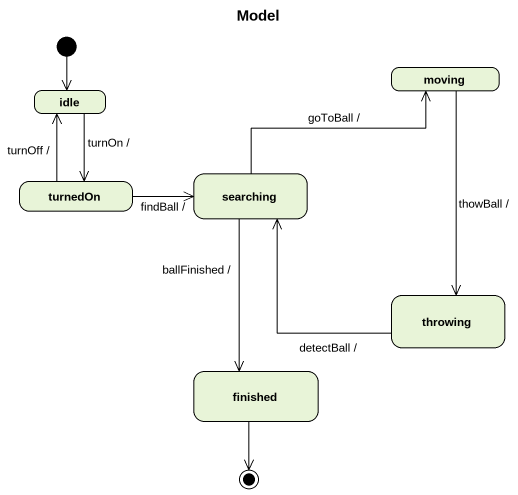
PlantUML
@startuml
title Model
hide empty description
state idle
state moving
state turnedOn
state searching
state throwing
state finished
[*] --> idle
idle --> turnedOn : turnOn /
moving --> throwing : thowBall /
turnedOn -up-> idle : turnOff /
turnedOn -right-> searching : findBall /
searching -up-> moving : goToBall /
searching --> finished : ballFinished /
throwing -up-> searching : detectBall /
finished --> [*]
@enduml
